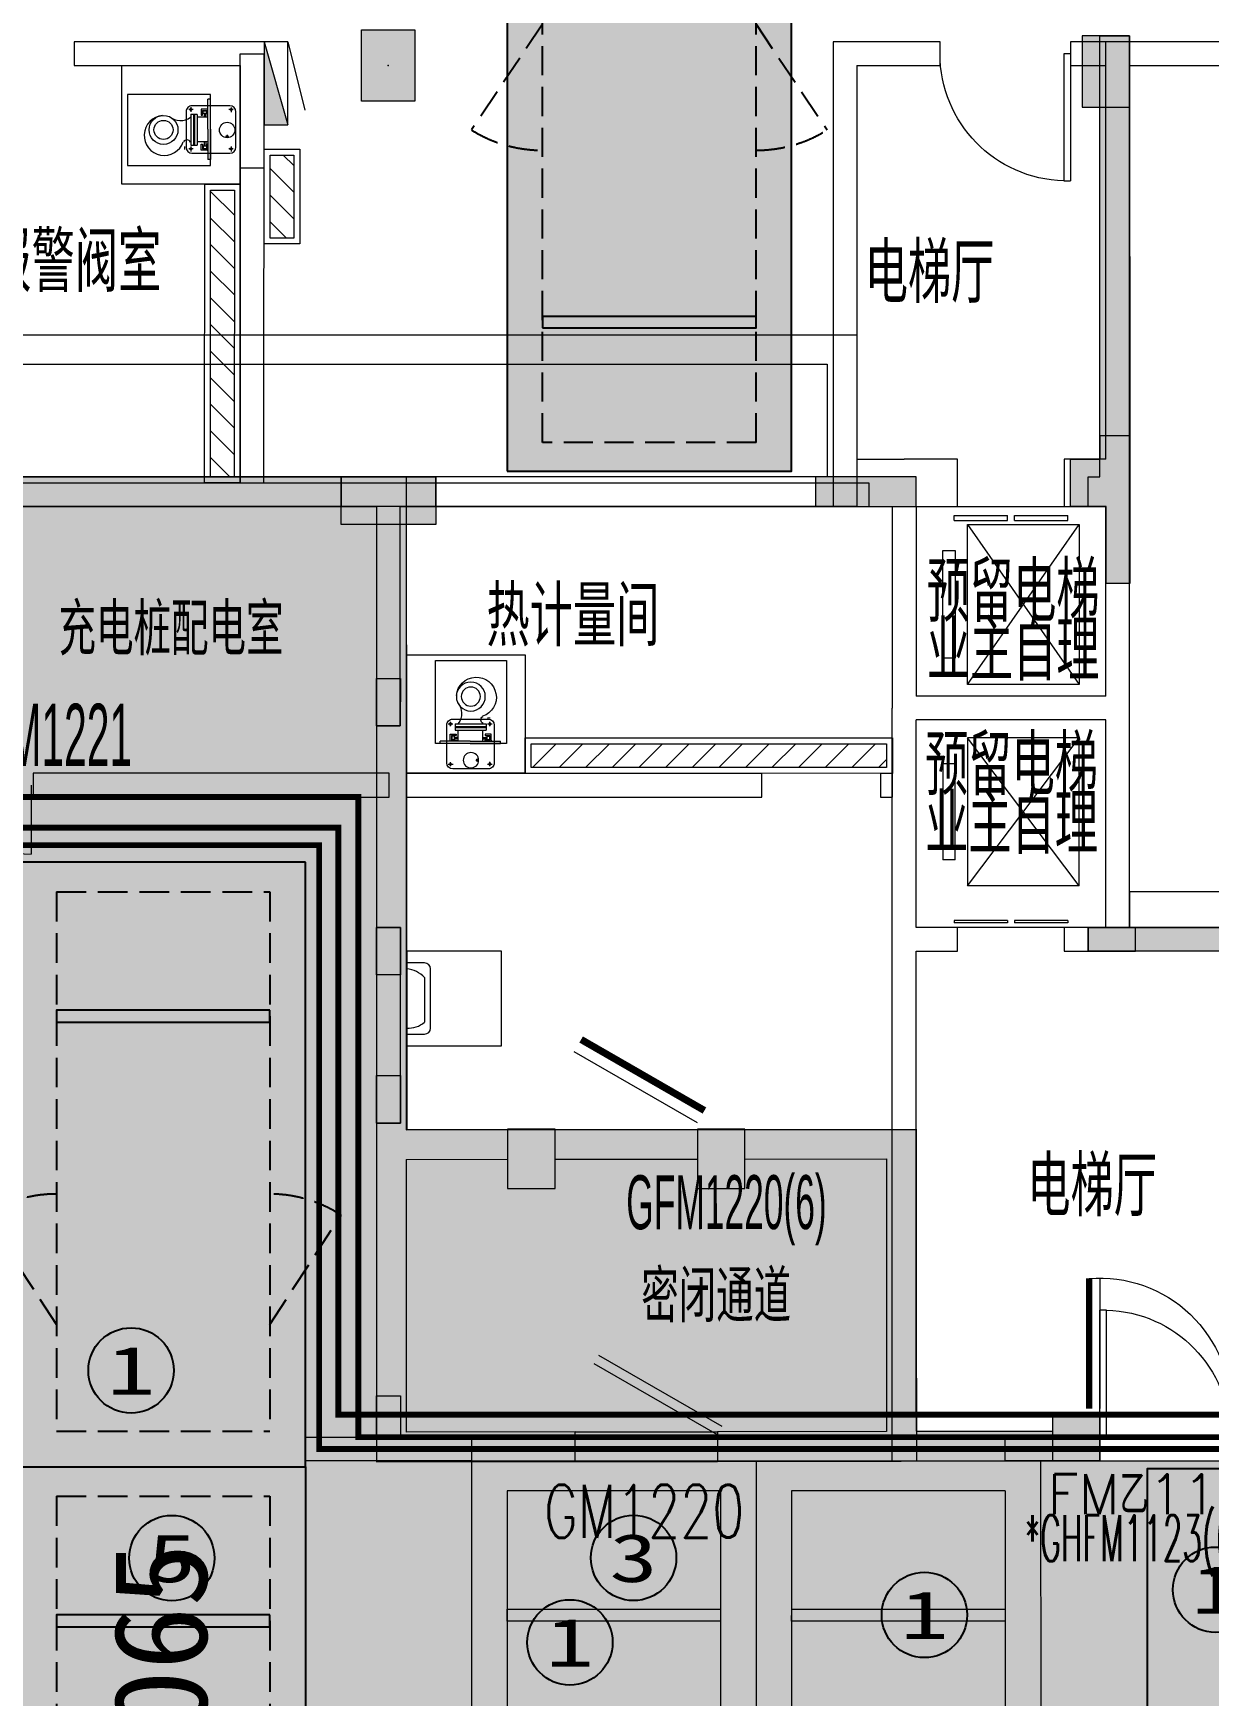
# Model space of a CAD drawing. Extents: x -264757 to 86229, y 4049843 to 4347093.
# Drawn here: x -46952 to -37039, y 4213527 to 4227551 of the extents above; entities that cross this region are included whole.
import ezdxf
from ezdxf.enums import TextEntityAlignment as Align

# ---------------------------------------------------------------- set-up
doc = ezdxf.new("R2010")
doc.units = 0
doc.header["$LTSCALE"] = 1000
doc.header["$MEASUREMENT"] = 0
doc.linetypes.add('AX-01DK-PB01$1$A-001-车位参照B1$0$A-001-车位参照B1$0$A-001-车位参照B1$0$A-H4-001-基本图形$0$A-001-车位B1$0$DASH', pattern=[0.35, 0.25, -0.1])
doc.linetypes.add('DASH', pattern=[0.35, 0.25, -0.1])
doc.layers.get('0').update_dxf_attribs({"color": 8})
for name, color, linetype, plot in [('AX-01DK-PB01$0$AX-001DK-01-PB01-02$0$A-3-WinF(Text)', 8, 'Continuous', False), ('AX-01DK-PB01$0$AX-03CK-02-PB01$0$AX-03CK-02-PB01$0$WINDOW_TEXT', 8, 'Continuous', False), ('AX-01DK-PB01$0$AX-03CK-02-PB01$0$AX-03CK-02-PB01$0$人防$0$WINDOW_TEXT', 8, 'Continuous', False)]:
    doc.layers.add(name, color=color, linetype=linetype, plot=plot)
for name, color, linetype in [('AX-01DK-PB01$0$AX-03CK-02-PB01$0$AX-03CK-02-PB01$0$PUB_HATCH', 8, 'Continuous'), ('AX-01DK-PB01$0$AX-03CK-02-PB01$0$AX-03CK-02-PB01$0$人防$0$人防$0$A-WIND-IDEN', 8, 'Continuous'), ('AX-01DK-PB01$0$AX-03CK-02-PB01$0$AX-03CK-02-PB01$0$人防$0$人防$0$DOOR_FIRE_TEXT', 8, 'Continuous'), ('PUB_HATCH', 8, 'Continuous'), ('不利因素3-紧邻房间出入口', 7, 'Continuous'), ('不利因素5-单面靠墙', 7, 'Continuous'), ('不利因素9-坡道上停车', 7, 'Continuous'), ('不可售车位', 255, 'Continuous'), ('子母车位', 7, 'Continuous'), ('普通车位', 7, 'Continuous')]:
    doc.layers.add(name, color=color, linetype=linetype)
doc.layers.add('无关图层', color=8, linetype='Continuous', lineweight=0)
doc.layers.add('车位归属楼栋范围线', color=7, linetype='Continuous', true_color=0x19e6c7)
doc.styles.add('AX-01DK-PB01$0$AX-001DK-01-PB01-02$0$_TCH_WINDOW', font='SIMPLEX', dxfattribs={"bigfont": 'GBCBIG'})
doc.styles.add('AX-01DK-PB01$0$AX-03CK-02-PB01$0$_TCH_DIM', font='SIMPLEX', dxfattribs={"bigfont": 'GBCBIG'})
doc.styles.add('AX-01DK-PB01$0$AX-03CK-02-PB01$0$AX-03CK-02-PB01$0$_TCH_DIM', font='SIMPLEX', dxfattribs={"bigfont": 'GBCBIG'})
doc.styles.add('AX-01DK-PB01$0$AX-03CK-02-PB01$0$AX-03CK-02-PB01$0$_TCH_DIM_T3', font='SIMPLEX', dxfattribs={"width": 0.705882, "bigfont": 'GBCBIG'})
doc.styles.add('AX-01DK-PB01$0$AX-03CK-02-PB01$0$AX-03CK-02-PB01$0$人防$0$_TCH_DIM', font='SIMPLEX', dxfattribs={"bigfont": 'GBCBIG'})
doc.styles.add('AX-01DK-PB01$0$AX-03CK-02-PB01$0$AX-03CK-02-PB01$0$人防$0$人防$0$_TCH_DIM', font='$ GAD E', dxfattribs={"width": 0.7, "bigfont": '$ GAD C'})
doc.styles.add('AX-01DK-PB01$0$Standard', font='gbenor.shx', dxfattribs={"bigfont": 'gbcbig.shx'})
doc.styles.add('AX-01DK-PB01$1$AX-001DK-01-PB01-02$0$Standard', font='gbenor.shx', dxfattribs={"bigfont": 'gbcbig.shx'})
doc.styles.add('AX-ACK-BIANH1$0$黑体', font='simhei.ttf')
doc.styles.add('AX-ACK-P01-WALL$0$黑体', font='simhei.ttf')
doc.styles.add('SX-ACK-PB01-WNC-ALL$0$黑体', font='simhei.ttf')

# ---------------------------------------------------------------- blocks, each defined once
blk = doc.blocks.new('A$C7e5eb487')
at = {"layer": '普通车位', "true_color": 0xf18f8e}
h = blk.add_hatch(color=11, dxfattribs=at)
h.dxf.hatch_style = 1
h.paths.add_polyline_path([(2400, 0), (2400, -5300), (0, -5300), (0, 0)])
blk = doc.blocks.new('普通车位')
at = {"layer": '无关图层'}
for p, q in [((-2.253, 3.186), (0.077, 3.764)), ((1.352, -1.38), (0.077, 3.764)), ((-1.889, 2.967), (-0.142, 3.4)), ((1.001, -1.21), (-0.142, 3.4)), ((-0.977, -1.958), (-2.253, 3.186)), ((-0.746, -1.643), (-1.889, 2.967)), ((-0.746, -1.643), (1.001, -1.21)), ((-0.977, -1.958), (1.352, -1.38))]:
    blk.add_line(p, q, dxfattribs=at)
for points in [[(0.074, 2.527), (0.879, 1.777)], [(-1.673, 2.094), (-2.033, 1.054)]]:
    blk.add_lwpolyline(points, dxfattribs=at)
blk.add_lwpolyline([(0.76, -0.239), (-0.987, -0.673), (-1.011, -0.575), (0.736, -0.142)], close=True, dxfattribs=at)
for centre, start, end in [((0.074, 2.527), 283.9287, 316.9845), ((-1.673, 2.094), 250.873, 283.9287)]:
    blk.add_arc(centre, 1.1, start, end, dxfattribs=at)
at = {"layer": '普通车位', "xscale": -0.0009999999999999812, "yscale": 0.0009999999999999812, "zscale": 0.0009999999999999812, "rotation": 13.92873520577783}
blk.add_blockref('A$C7e5eb487', (0.077, 3.764), dxfattribs=at)
blk = doc.blocks.new('A$C741380cb')
at = {"layer": '子母车位', "true_color": 0x0617f9}
h = blk.add_hatch(color=5, dxfattribs=at)
h.dxf.hatch_style = 1
h.paths.add_polyline_path([(2400, 0), (2400, -10400), (0, -10400), (0, 0)])
blk = doc.blocks.new('子母车位1')
at = {"layer": '子母车位', "color": 8, "linetype": 'AX-01DK-PB01$1$A-001-车位参照B1$0$A-001-车位参照B1$0$A-001-车位参照B1$0$A-H4-001-基本图形$0$A-001-车位B1$0$DASH'}
for p, q in [((330318, -478521), (332118, -478521)), ((330318, -478521), (330318, -483071, 0)), ((332118, -478521), (332118, -483071, 0)), ((330318, -483071, 0), (332118, -483071, 0)), ((330318, -483621, 0), (332118, -483621, 0)), ((330318, -483621, 0), (330318, -488371)), ((332118, -483621, 0), (332118, -488371)), ((330318, -488371), (332118, -488371))]:
    blk.add_line(p, q, dxfattribs=at)
at = {"layer": '子母车位', "color": 83}
for p, q in [((330018, -483371, 0), (330018, -488671)), ((330018, -483371, 0), (332418, -483371, 0)), ((332418, -483371, 0), (332418, -488671)), ((330018, -488671), (332418, -488671))]:
    blk.add_line(p, q, dxfattribs=at)
blk.add_lwpolyline([(332418, -478271), (330018, -478271), (330018, -483371), (332418, -483371)], close=True, dxfattribs=at)
at = {"layer": '子母车位'}
blk.add_lwpolyline([(332118, -479521), (330318, -479521), (330318, -479621), (332118, -479621)], close=True, dxfattribs=at)
at = {"layer": '子母车位', "linetype": 'AX-01DK-PB01$1$A-001-车位参照B1$0$A-001-车位参照B1$0$A-001-车位参照B1$0$A-H4-001-基本图形$0$A-001-车位B1$0$DASH'}
for points in [[(330318, -482171), (329718, -481249)], [(332118, -482171), (332718, -481249)]]:
    blk.add_lwpolyline(points, dxfattribs=at)
at = {"layer": '子母车位', "elevation": 0}
blk.add_lwpolyline([(332118, -484621), (330318, -484621), (330318, -484721), (332118, -484721)], close=True, dxfattribs=at)
at = {"layer": '子母车位', "linetype": 'AX-01DK-PB01$1$A-001-车位参照B1$0$A-001-车位参照B1$0$A-001-车位参照B1$0$A-H4-001-基本图形$0$A-001-车位B1$0$DASH', "elevation": 0}
for points in [[(330318, -487471), (329718, -486549)], [(332118, -487471), (332718, -486549)]]:
    blk.add_lwpolyline(points, dxfattribs=at)
at = {"layer": '子母车位', "linetype": 'AX-01DK-PB01$1$A-001-车位参照B1$0$A-001-车位参照B1$0$A-001-车位参照B1$0$A-H4-001-基本图形$0$A-001-车位B1$0$DASH'}
for centre, start, end in [((330318, -482171, 0), 89.9997, 123.0554), ((332118, -482171, 0), 56.9439, 89.9997), ((330318, -487471), 89.9997, 123.0554), ((332118, -487471), 56.9439, 89.9997)]:
    blk.add_arc(centre, 1100, start, end, dxfattribs=at)
at = {"layer": '子母车位', "rotation": 179.9996583709065}
blk.add_blockref('A$C741380cb', (332418, -488671), dxfattribs=at)
blk = doc.blocks.new('子母车位2')
at = {"layer": '子母车位', "xscale": 1.000000693082614, "yscale": 0.9664691433954647, "rotation": 180.0003416290934}
blk.add_blockref('子母车位1', (332421, -475033, 0), dxfattribs=at)
blk = doc.blocks.new('SX-ACK-PB01-WNC-ALL$0$20200722.21182536')
at = {"layer": '不利因素3-紧邻房间出入口', "true_color": 0xe4d218}
h = blk.add_hatch(color=52, dxfattribs=at)
h.dxf.hatch_style = 1
edge = h.paths.add_edge_path()
edge.add_arc((360, 360), 360, 0, 360)
at = {"layer": '不利因素3-紧邻房间出入口'}
blk.add_circle((360, 360), 360, dxfattribs=at)
at = {"layer": '不利因素3-紧邻房间出入口', "style": 'SX-ACK-PB01-WNC-ALL$0$黑体', "width": 1.390625}
blk.add_text('3', height=407, dxfattribs=at).set_placement((156, 156), (564, 156), align=Align.FIT)
blk = doc.blocks.new('SX-ACK-PB01-WNC-ALL$0$20200722.21183209')
at = {"layer": '不利因素5-单面靠墙', "true_color": 0x6d711d}
h = blk.add_hatch(color=66, dxfattribs=at)
h.dxf.hatch_style = 1
edge = h.paths.add_edge_path()
edge.add_arc((360, 360), 360, 0, 360)
at = {"layer": '不利因素5-单面靠墙'}
blk.add_circle((360, 360), 360, dxfattribs=at)
at = {"layer": '不利因素5-单面靠墙', "style": 'SX-ACK-PB01-WNC-ALL$0$黑体', "width": 1.390625}
blk.add_text('5', height=407, dxfattribs=at).set_placement((156, 156), (564, 156), align=Align.FIT)
blk = doc.blocks.new('销控车位')
at = {"layer": '不可售车位', "true_color": 0x757b8a}
h = blk.add_hatch(color=8, dxfattribs=at)
h.dxf.hatch_style = 1
h.paths.add_polyline_path([(2400, 0), (2400, -5300), (0, -5300), (0, 0)])
at = {"layer": '不可售车位', "color": 8, "true_color": 0x757b8a}
blk.add_lwpolyline([(2400, 0), (2400, -5300), (0, -5300), (0, 0)], close=True, dxfattribs=at)
blk = doc.blocks.new('AX-01DK-PB01-RFTC')
at = {"layer": '无关图层'}
h = blk.add_hatch(color=251, dxfattribs=at)
h.dxf.hatch_style = 1
h.paths.add_polyline_path([(19773, -61220), (19773, -62171), (18423, -62170), (18423, -70471), (12324, -70471), (12323, -62170), (7773, -62170), (7777, -120370), (8177, -120370), (8177, -120315), (14323, -119683), (14322, -126122), (25972, -126122), (25972, -124922), (26822, -124926), (26822, -122452), (33923, -122452), (33923, -124922), (34773, -124922), (34773, -126122), (41373, -126125), (41373, -124372), (41823, -124372), (41823, -122152), (41447, -122152), (41447, -120270), (48923, -120270), (48923, -123125), (49323, -123125), (49323, -124675), (51824, -124674), (51824, -124055), (54717, -124055), (54717, -125871), (56816, -125871), (56816, -116250), (55967, -116250), (55967, -111420), (63072, -111420), (63072, -103570), (62080, -103570), (62073, -94584), (64569, -94584), (64573, -65385), (66999, -65385), (67002, -52470), (67402, -52470), (67397, -31965), (65807, -31965), (65807, -26418), (68456, -26418), (68457, -17070), (67422, -17070), (67422, -13843), (60301, -13843), (60302, -3770), (55750, -3770), (55750, -12070), (49652, -12070), (49649, -9275), (45355, -9275), (45349, -3821), (40751, -3820), (40750, -12070), (34663, -12070), (34649, -3820), (25757, -3820), (25757, -12071), (19650, -12071), (19650, -3820), (10752, -3820), (10751, -12072), (4662, -12071), (4661, -3769), (4150, -3770), (100, -3769), (100, -23171), (-701, -23171), (-701, -29550), (100, -29550), (11250, -29550), (11250, -32020), (12100, -32020), (12100, -32970), (10750, -32970), (10754, -41272), (4647, -41271), (4650, -32970), (1953, -32970), (1953, -34670), (100, -34670), (100, -57801), (9743, -57801), (9743, -57272), (13567, -57272), (13567, -56751), (15417, -56751), (15416, -58750), (18923, -58750), (18923, -61220)])
h.paths.add_polyline_path([(41812, -58753), (48919, -58753), (48919, -61220), (49773, -61220), (49773, -62170), (48419, -62173), (48426, -70475), (42319, -70475), (42324, -67872), (39323, -67876), (39323, -62423), (41812, -62423)], flags=16)
h.paths.add_polyline_path([(33923, -58751), (33923, -61220), (34773, -61220), (34773, -62170), (33423, -62171), (33430, -70475), (27323, -70475), (27323, -62171), (26373, -62170), (26373, -60670), (26815, -60670), (26823, -58751), (31623, -58751), (31623, -58751)], flags=16)
h.paths.add_polyline_path([(40754, -41272), (34647, -41271), (34650, -32970), (33700, -32970), (33700, -31470), (34142, -31470), (34150, -29551), (38951, -29551), (38950, -29550), (41250, -29550), (41250, -32020), (42100, -32020), (42100, -32970), (40750, -32970)], flags=16)
h.paths.add_polyline_path([(49647, -41270), (49655, -38470), (45349, -38475), (45349, -33220), (49142, -33220), (49142, -29550), (56249, -29550), (56250, -32020), (57100, -32020), (57100, -32970), (55749, -32970), (55754, -41271)], flags=16)
h.paths.add_polyline_path([(25764, -41272), (19657, -41271), (19657, -32970), (19150, -32970), (19150, -29550), (26257, -29550), (26250, -32020), (27100, -32020), (27100, -32970), (25757, -32970)], flags=16)
h.paths.add_polyline_path([(41812, -87950), (48919, -87950), (48919, -90420), (49773, -90420), (49773, -91370), (48419, -91370), (48428, -99684), (41519, -99659), (41519, -97070), (39326, -97074), (39319, -91620), (41822, -91620)], flags=16)
h.paths.add_polyline_path([(33925, -87950), (33923, -90420), (34773, -90420), (34773, -91370), (33425, -91370), (33428, -99683), (26519, -99658), (26523, -95371), (27330, -95371), (27324, -91371), (26373, -91370), (26373, -89870), (26823, -89870), (26823, -87951), (31623, -87951), (31623, -87951)], flags=16)
h.paths.add_polyline_path([(18923, -87950), (18922, -90419), (19772, -90419), (19772, -91369), (18420, -91369), (18427, -99677), (11523, -99666), (11523, -95370), (12323, -95370), (12323, -91370), (10974, -91370), (10974, -90420), (11823, -90420), (11823, -87950)], flags=16)
h.paths.add_polyline_path([(62209, -60116), (64273, -60116), (64273, -55267), (62209, -55267)], flags=16)
h.paths.add_polyline_path([(59799, -89432), (61752, -89432), (61752, -84521), (59799, -84521)], flags=16)
blk.add_lwpolyline([(10752, -3820), (19650, -3820), (19650, -12071), (25757, -12071), (25757, -3820), (34649, -3820), (34663, -12070), (40750, -12070), (40751, -3820), (45349, -3821), (45355, -9275), (49649, -9275), (49652, -12070), (55750, -12070), (55750, -3770), (60302, -3770), (60301, -13843), (67422, -13843), (67422, -17070), (68457, -17070), (68456, -26418)], dxfattribs=at)
blk = doc.blocks.new('SX-CK-PB001-WNC$1$20211103.13313578')
at = {"layer": '无关图层'}
h = blk.add_hatch(color=256, dxfattribs=at)
h.dxf.hatch_style = 1
h.paths.add_polyline_path([(0, 600), (450, 600), (450, 0), (0, 0)])
blk.add_lwpolyline([(0, 600), (450, 600), (450, 0), (0, 0)], close=True, dxfattribs=at)
blk.add_point((225, 300), dxfattribs=at)
blk = doc.blocks.new('PX-03CK-JSK$0$PX-CKB-P01-JSK$0$$0$水泵')
at = {"layer": '无关图层'}
for p, q in [((-25116, 231543, 0), (-25116, 231511, 0)), ((-24798, 231565, 0), (-25098, 231565, 0)), ((-24785, 231542, 0), (-24785, 231510, 0)), ((-25148, 231515, 0), (-25148, 231195, 0)), ((-25135, 231525, 0), (-25095, 231525, 0)), ((-25116, 231511, 0), (-25116, 231507, 0)), ((-24903, 231492, 0), (-24880, 231492, 0)), ((-24804, 231524, 0), (-24764, 231524, 0)), ((-24785, 231510, 0), (-24785, 231506, 0)), ((-24748, 231195, 0), (-24748, 231515, 0)), ((-24644, 231352, 0), (-25244, 231352, 0)), ((-25244, 231352, 0), (-25244, 230652, 0)), ((-24950, 231351, 0), (-25204, 231351, 0)), ((-25204, 231351, 0), (-25204, 231330, 0)), ((-24950, 231330, 0), (-25204, 231330, 0)), ((-25120, 231330, 0), (-25120, 231273, 0)), ((-25120, 231273, 0), (-25070, 231273, 0)), ((-25108, 231323, 0), (-25067, 231323, 0)), ((-25108, 231284, 0), (-25108, 231323, 0)), ((-25070, 231284, 0), (-25108, 231284, 0)), ((-25103, 231315, 0), (-25103, 231292, 0)), ((-25085, 231320, 0), (-25098, 231320, 0)), ((-25098, 231287, 0), (-25084, 231287, 0)), ((-25084, 231323, 0), (-25084, 231284, 0)), ((-25084, 231310, 0), (-25052, 231310, 0)), ((-25084, 231297, 0), (-25052, 231297, 0)), ((-25055, 231310, 0), (-25083, 231310, 0)), ((-25070, 231273, 0), (-25070, 231284, 0)), ((-25067, 231323, 0), (-25067, 231330, 0)), ((-25052, 231328, 0), (-25052, 231239, 0)), ((-24950, 231351, 0), (-24696, 231351, 0)), ((-24950, 231330, 0), (-24696, 231330, 0)), ((-24846, 231239, 0), (-24846, 231328, 0)), ((-24846, 231312, 0), (-24807, 231312, 0)), ((-24844, 231299, 0), (-24806, 231299, 0)), ((-24827, 231323, 0), (-24827, 231330, 0)), ((-24785, 231323, 0), (-24827, 231323, 0)), ((-24824, 231284, 0), (-24785, 231284, 0)), ((-24824, 231273, 0), (-24824, 231284, 0)), ((-24773, 231273, 0), (-24824, 231273, 0)), ((-24807, 231322, 0), (-24807, 231284, 0)), ((-24793, 231319, 0), (-24807, 231319, 0)), ((-24807, 231289, 0), (-24793, 231289, 0)), ((-24788, 231294, 0), (-24788, 231314, 0)), ((-24785, 231284, 0), (-24785, 231323, 0)), ((-24773, 231324, 0), (-24773, 231332, 0)), ((-24773, 231330, 0), (-24773, 231273, 0)), ((-24696, 231351, 0), (-24696, 231330, 0)), ((-24644, 230652, 0), (-24644, 231352, 0)), ((-25136, 231186, 0), (-25096, 231186, 0)), ((-25106, 231185, 0), (-25129, 231185, 0)), ((-25117, 231204, 0), (-25117, 231172, 0)), ((-25117, 231172, 0), (-25117, 231168, 0)), ((-25098, 231145, 0), (-24798, 231145, 0)), ((-25077, 231185, 0), (-25077, 231238, 0)), ((-25077, 231215, 0), (-24815, 231215, 0)), ((-25077, 231208, 0), (-24815, 231208, 0)), ((-25077, 231185, 0), (-24815, 231185, 0)), ((-25076, 231238, 0), (-24815, 231238, 0)), ((-24815, 231185, 0), (-24815, 231238, 0)), ((-24781, 231136, 0), (-24805, 231136, 0)), ((-24804, 231186, 0), (-24764, 231186, 0)), ((-24785, 231205, 0), (-24785, 231173, 0)), ((-24785, 231173, 0), (-24785, 231169, 0)), ((-25244, 230652, 0), (-24644, 230652, 0))]:
    blk.add_line(p, q, dxfattribs=at)
for centre, radius in [((-25117, 231525, 0), 8.75), ((-24944, 231492, 0), 65), ((-24785, 231524, 0), 8.75), ((-24891, 231492, 0), 7.88), ((-25117, 231186, 0), 8.75), ((-24785, 231186, 0), 8.75), ((-24945, 230955, 0), 122), ((-24945, 230955, 0), 80.5)]:
    blk.add_circle(centre, radius, dxfattribs=at)
for centre, radius, start, end in [((-25098, 231515, 0), 50, 90.0002, 180.0002), ((-24798, 231515, 0), 50, 0.0002, 90.0002), ((-25098, 231315, 0), 5.18, 90.0002, 180.0002), ((-25098, 231292, 0), 5.18, 180.0002, 270.0002), ((-24793, 231314, 0), 5.18, 0.0002, 90.0002), ((-24793, 231294, 0), 5.18, 270.0002, 0.0002), ((-25098, 231195, 0), 50, 180.0002, 270.0002), ((-24899, 230961, 0), 169, 185.2838, 71.5275), ((-25165, 231098, 0), 142, 319.6544, 36.6268), ((-24826, 231152, 0), 34.6, 117.9765, 237.6187), ((-24798, 231195, 0), 50, 270.0002, 0.0002)]:
    blk.add_arc(centre, radius, start, end, dxfattribs=at)
blk = doc.blocks.new('fasdfasdfasdfasdfasdf')
at = {"layer": '不利因素9-坡道上停车', "true_color": 0xe0aa15}
h = blk.add_hatch(color=42, dxfattribs=at)
h.dxf.hatch_style = 1
edge = h.paths.add_edge_path()
edge.add_arc((-119587, 4058555), 720, 0, 360)
at = {"layer": '不利因素9-坡道上停车'}
blk.add_circle((-119587, 4058555), 720, dxfattribs=at)
at = {"layer": '不利因素9-坡道上停车', "style": 'AX-ACK-P01-WALL$0$黑体', "width": 1.390625}
blk.add_text('1', height=815, dxfattribs=at).set_placement((-119994, 4058148), (-119180, 4058148), align=Align.FIT)
blk = doc.blocks.new('PX-03CK-XHS$1$$TWTSYS$00000508')
at = {"layer": '无关图层'}
for p, q in [((-0.5, 0.5), (0.324, 1.224)), ((-0.5, 0.5), (-0.5, -0.5)), ((-0.5, -0.5), (0.5, 0.5)), ((0.5, 0.5), (-0.5, 0.5)), ((0.5, -0.5), (0.5, 0.5)), ((-0.5, -0.5), (0.5, -0.5))]:
    blk.add_line(p, q, dxfattribs=at)
blk.add_solid([(0.5, -0.5), (0.5, 0.5), (-0.5, -0.5)], dxfattribs=at)
blk = doc.blocks.new('AX-01DK-PB01$0$AX-001DK-01-PP01$0$AX-001DK-01-PP01$0$$DORLIB2D$00000127')
at = {"layer": '无关图层'}
for points in [[(-0.533, 0.795), (-0.533, 0.69)], [(-0.033, 0.795), (-0.533, 0.795)], [(-0.033, 0.795), (-0.033, 0.69)], [(0.533, 0.795), (0.033, 0.795)], [(0.033, 0.795), (0.033, 0.69)], [(0.533, 0.795), (0.533, 0.69)], [(-0.033, 0.69), (-0.533, 0.69)], [(0.533, 0.69), (0.033, 0.69)], [(0.5, 0.5), (-0.5, 0.5)]]:
    blk.add_lwpolyline(points, dxfattribs=at)
blk = doc.blocks.new('AX-01DK-PB01$0$$DorLib2D$00000001')
at = {"layer": '无关图层'}
for p, q in [((0.45, 0.975), (0.5, 0.975)), ((0.45, 0), (0.45, 0.975)), ((0.5, 0), (0.5, 0.975)), ((0.5, 0), (0.45, 0))]:
    blk.add_line(p, q, dxfattribs=at)
at = {"layer": '无关图层', "lineweight": 13}
blk.add_arc((0.475, 0), 0.975, 91.4693, 180, dxfattribs=at)
blk = doc.blocks.new('AX-01DK-PB01$0$AX-03CK-02-PB01$0$AX-03CK-02-PB01$0$人防$0$人防$0$$DorLib2D$00000191')
at = {"layer": '无关图层'}
blk.add_line((-0.5, 0.15), (0.366, 0.65), dxfattribs=at)
at = {"layer": '无关图层', "const_width": 0.05}
blk.add_lwpolyline([(-0.55, 0.237), (0.316, 0.737)], dxfattribs=at)
blk = doc.blocks.new('AX-01DK-PB01$0$AX-03CK-02-PB01$0$AX-03CK-02-PB01$0$人防$0$$DorLib2D$00000181')
at = {"layer": '无关图层'}
for p, q in [((-0.533, 0.141), (0.333, 0.641)), ((-0.5, 0.083), (0.366, 0.583))]:
    blk.add_line(p, q, dxfattribs=at)
blk = doc.blocks.new('AX-01DK-PB01$0$AX-03CK-02-PB01$0$AX-03CK-02-PB01$0$$U_DORLIB2D$00000009')
at = {"layer": '无关图层'}
blk.add_line((0.5, 0.219), (0.5, 1.213), dxfattribs=at)
at = {"layer": '无关图层', "const_width": 0.05}
blk.add_lwpolyline([(0.583, 0.219), (0.583, 1.219)], dxfattribs=at)
at = {"layer": '无关图层'}
blk.add_arc((0.5, 0.219), 1.001, 85.224, 182.3859, dxfattribs=at)
blk = doc.blocks.new('_FZH')
blk.add_lwpolyline([(-0.5, -0.5), (0.5, -0.5), (0.5, 0.5), (-0.5, 0.5)], close=True)
at = {"layer": 'PUB_HATCH'}
blk.add_solid([(-0.5, -0.5), (0.5, -0.5), (-0.5, 0.5), (0.5, 0.5)], dxfattribs=at)
blk = doc.blocks.new('AX-01DK-PB01$0$AX-03CK-02-PB01$0$AX-03CK-02-PB01$0$人防$0$人防$0$$DorLib2D$00000004')
at = {"layer": '无关图层'}
for p, q in [((-0.485, 0), (-0.485, 0.485)), ((0.485, 0), (0.485, 0.485))]:
    blk.add_line(p, q, dxfattribs=at)
at = {"layer": '无关图层', "lineweight": 13}
for centre, start, end in [((-0.485, 0), 0, 90), ((0.485, 0), 90, 180)]:
    blk.add_arc(centre, 0.485, start, end, dxfattribs=at)

msp = doc.modelspace()

# ---------------------------------------------------------------- hatches: boundary and pattern name
at = {"layer": 'AX-01DK-PB01$0$AX-03CK-02-PB01$0$AX-03CK-02-PB01$0$PUB_HATCH'}
for points in [[(-48406.6, 4223807.9), (-48156.6, 4223557.9), (-44056.7, 4223557.2), (-43806.7, 4223807.2)], [(-43806.7, 4223807.2), (-44056.7, 4223557.2), (-44056.7, 4218176.6), (-43890.1, 4218176.7), (-43806.7, 4218301.7)], [(-42951.7, 4218052.6), (-42951.7, 4218302.6), (-43806.7, 4218301.7), (-43890.1, 4218176.7), (-43806.7, 4218051.7)], [(-42551.7, 4218303), (-42551.7, 4218053), (-42551.4, 4218053), (-42551.6, 4218303)], [(-42551.7, 4218302.1), (-42551.7, 4218178.4), (-42551.5, 4218053), (-42551.4, 4218053)], [(-40951.7, 4218304.6), (-40951.7, 4218054.6), (-39756.8, 4218055.8), (-39506.8, 4218306)], [(-39506.8, 4218306), (-39756.8, 4218055.8), (-39756.8, 4215755), (-39631.6, 4215631.3), (-39506.8, 4215757.6)], [(-43890.1, 4218176.7), (-44056.7, 4218176.6), (-44056.8, 4215500.7), (-43806.8, 4215750.9), (-43806.7, 4218051.7)], [(-44056.8, 4215500.7), (-42381.9, 4215502.3), (-42382.1, 4215752.3), (-43806.8, 4215750.9)], [(-39756.8, 4215755), (-41182.1, 4215753.6), (-41181.9, 4215503.6), (-39632, 4215505.1), (-39631.6, 4215631.3)], [(-38180.7, 4215508.1), (-38355.7, 4215508.1), (-38355.7, 4215757.7), (-39506.8, 4215757.6), (-39631.6, 4215631.3), (-39630.7, 4215507.6), (-38180.7, 4215507.8)], [(-37955.9, 4215507.8), (-37955.9, 4215508.1), (-38180.7, 4215508.1), (-38180.7, 4215507.8)]]:
    msp.add_hatch(color=256, dxfattribs=at).paths.add_polyline_path(points)
at = {"layer": '无关图层'}
for points in [[(-37706.2, 4227527.9), (-38105.2, 4227527.9), (-38105.2, 4226927.9), (-37706.2, 4226927.9)], [(-38203.9, 4223958.4), (-37954.8, 4223957.1), (-37954.8, 4224158.4), (-37703.9, 4224158.4), (-37703.9, 4222908.1), (-37904.6, 4222908.1), (-37904.6, 4223557.9), (-38203.9, 4223558.4)], [(-44356.6, 4223808.1), (-43556.2, 4223808.1), (-43556.2, 4223408.1), (-44356.6, 4223408.1)], [(-39506.3, 4223808.1), (-40356.3, 4223808.1), (-40356.3, 4223557.9), (-39506.3, 4223557.9)], [(-43856.1, 4222108), (-43856.4, 4221708.1), (-44057.5, 4221708.1), (-44057.1, 4222108)], [(-43855.7, 4220008.1), (-43856.1, 4219608.1), (-44057.1, 4219608.1), (-44056.8, 4220008.1)], [(-37655.7, 4220007.5), (-38055.9, 4220008), (-38055.9, 4219807), (-37655.7, 4219806.5)], [(-43855.5, 4218758), (-43855.9, 4218358.1), (-44056.9, 4218358.1), (-44056.6, 4218758)], [(-44656.3, 4215708.1), (-44056.3, 4215708.1), (-44056.3, 4216058.1), (-43856.3, 4216058.1), (-43856.3, 4215708.1), (-43256.3, 4215708.1), (-43256.3, 4215508.1), (-44656.3, 4215508.1)], [(-38756.6, 4215708.6), (-37956.4, 4215709.1), (-37956.4, 4215508.1), (-38756.6, 4215507.5)]]:
    msp.add_hatch(color=256, dxfattribs=at).paths.add_polyline_path(points)
h = msp.add_hatch(color=256, dxfattribs=at)
h.dxf.hatch_style = 1
h.paths.add_polyline_path([(-38055.3, 4223557.9), (-38055.3, 4223807.9), (-37956.2, 4223807.9), (-37956.2, 4227527.9), (-37706.2, 4227527.9), (-37705.3, 4223807.9), (-37705.3, 4222907.9), (-37905.3, 4222907.9), (-37905.3, 4223557.9)])
h = msp.add_hatch(dxfattribs=at)
h.set_pattern_fill('ANSI31', color=256, scale=100, angle=270)
h.set_pattern_definition([(315, (-4120613.4, 4179008.18), (112.2532015, 112.2532015), [])])
h.paths.add_polyline_path([(-44754.9, 4226523.2), (-44754.9, 4225823.3), (-44954.8, 4225823.3), (-44954.8, 4226523.2)])
h = msp.add_hatch(dxfattribs=at)
h.set_pattern_fill('ANSI31', color=256, scale=100, angle=270)
h.set_pattern_definition([(315, (-4120114.66, 4178712.95), (112.2532015, 112.2532015), [])])
h.paths.add_polyline_path([(-45255.9, 4226228), (-45256.7, 4223807.3), (-45456.6, 4223807.3), (-45455.8, 4226228)])
h = msp.add_hatch(color=256, dxfattribs=at)
h.dxf.hatch_style = 1
h.paths.add_polyline_path([(-44056.4, 4221708.1), (-43856.4, 4221708.1), (-43856.4, 4223558.1), (-43556.6, 4223558.1), (-43556.6, 4223808.1), (-44356.6, 4223808.1), (-44356.6, 4223558.1), (-44056.4, 4223558.1)])
h = msp.add_hatch(dxfattribs=at)
h.set_pattern_fill('ANSI31', color=256, scale=100, angle=360)
h.set_pattern_definition([(45, (4760.8, 146699.28), (-112.2532015, 112.2532015), [])])
h.paths.add_polyline_path([(-42754.3, 4221558), (-39756.7, 4221557.3), (-39756.7, 4221357.4), (-42754.3, 4221358.1)])
h = msp.add_hatch(color=256, dxfattribs=at)
h.dxf.hatch_style = 1
h.paths.add_polyline_path([(-44056.3, 4218358.1), (-43856.3, 4218358.1), (-43856.3, 4220008.1), (-44056.3, 4220008.1)])
h = msp.add_hatch(color=256, dxfattribs=at)
h.dxf.hatch_style = 1
h.paths.add_polyline_path([(-38055.9, 4220008), (-34855.9, 4220008.1), (-34855.9, 4219808.1), (-36355.9, 4219808.1), (-36355.9, 4219408.1), (-36555.9, 4219408.1), (-36555.9, 4219808.1), (-38055.9, 4219808)])
h = msp.add_hatch(color=256, dxfattribs=at)
h.dxf.hatch_style = 1
h.paths.add_polyline_path([(-38756.6, 4215708.1), (-36556.6, 4215708.1), (-36556.6, 4216558.1), (-36356.6, 4216558.1), (-36356.6, 4215708.1), (-34156.6, 4215708.1), (-34156.6, 4215508.1), (-38756.6, 4215508.1)])
h.paths.add_polyline_path([(-36056.6, 4215508.1), (-34956.6, 4215508.1), (-34956.6, 4215708.1), (-36056.6, 4215708.1)])
h.paths.add_polyline_path([(-37956.4, 4215508.1), (-36856.6, 4215508.1), (-36856.6, 4215708.1), (-37956.4, 4215708.1)], flags=17)

# ---------------------------------------------------------------- linework, layer by layer
for p, q in [((-45005.9, 4227478), (-46606.4, 4227478)), ((-46606.4, 4227478), (-46606.4, 4227278)), ((-40207.5, 4227478), (-40207.5, 4223558)), ((-39305.2, 4227478), (-40207.5, 4227478)), ((-39305.2, 4227278), (-39305.2, 4227478)), ((-37907.5, 4227478), (-38205.2, 4227478)), ((-38205.2, 4227478), (-38205.2, 4227278)), ((-36407.7, 4227478), (-37907.5, 4227478)), ((-37907.5, 4223958), (-37907.5, 4227478)), ((-37907.5, 4227278), (-37907.5, 4227478)), ((-45206.7, 4223758.1), (-45205.9, 4227378)), ((-45205.9, 4227378), (-45005.9, 4227378)), ((-45006.7, 4223758), (-45005.9, 4227378)), ((-46606.4, 4227278), (-45205.9, 4227278)), ((-40007.5, 4227278), (-40007.5, 4223958)), ((-40007.5, 4227278), (-39305.2, 4227278)), ((-38205.2, 4227278), (-37907.5, 4227278)), ((-37707.5, 4227278), (-36407.7, 4227278)), ((-37707.5, 4223658), (-37707.5, 4227278)), ((-45205.9, 4226416.1), (-45005.9, 4226416.1)), ((-40007.5, 4223958), (-39607.5, 4223958)), ((-39157.5, 4223958), (-39607.5, 4223958)), ((-39157.5, 4223558), (-39157.5, 4223958)), ((-37907.5, 4223958), (-38257.5, 4223958)), ((-38257.5, 4223958), (-38257.5, 4223558)), ((-48406.6, 4223807.9), (-43806.7, 4223807.2)), ((-43806.7, 4223807.2), (-43806.7, 4218301.7)), ((-45206.7, 4223758.1), (-45006.7, 4223758)), ((-43806.7, 4223758), (-39906.3, 4223758)), ((-43806.7, 4223758), (-43806.7, 4223558)), ((-39906.3, 4223758), (-39906.3, 4223558)), ((-37707.5, 4221858.1), (-37707.5, 4223658)), ((-48156.6, 4223557.9), (-44056.7, 4223557.2)), ((-44056.7, 4223557.2), (-44056.7, 4218176.6)), ((-43806.7, 4223558), (-39906.3, 4223558)), ((-40207.5, 4223558), (-39707.5, 4223558)), ((-39707.5, 4223558), (-39707.5, 4221858.1)), ((-39507.5, 4223558), (-39507.5, 4221958.1)), ((-39507.5, 4223558), (-39157.5, 4223558)), ((-38257.5, 4223558), (-37907.5, 4223558)), ((-37907.5, 4221958.1), (-37907.5, 4223558)), ((-39707.5, 4219908), (-39707.5, 4221858.1)), ((-37907.5, 4221958.1), (-39507.5, 4221958.1)), ((-37707.5, 4220008), (-37707.5, 4221858.1)), ((-37907.5, 4221758.1), (-39507.5, 4221758.1)), ((-39507.5, 4220008), (-39507.5, 4221758.1)), ((-37907.5, 4220008), (-37907.5, 4221758.1)), ((-38132.5, 4221608.1), (-39072.5, 4221608.1)), ((-39072.5, 4221608.1), (-39072.5, 4220358)), ((-39072.5, 4220358), (-38132.5, 4221608.1)), ((-38132.5, 4220358), (-39072.5, 4221608.1)), ((-38132.5, 4220358), (-38132.5, 4221608.1)), ((-43951.9, 4221308.1), (-46951.8, 4221308.1)), ((-46951.8, 4221308.1), (-46951.8, 4221108.1)), ((-43951.9, 4221108.1), (-43951.9, 4221308.1)), ((-40807.5, 4221307.9), (-43807.3, 4221307.9)), ((-43807.3, 4221307.9), (-43807.3, 4221107.9)), ((-40807.5, 4221107.9), (-40807.5, 4221307.9)), ((-39706.7, 4221307.9), (-39807.5, 4221307.9)), ((-39807.5, 4221307.9), (-39807.5, 4221107.9)), ((-39706.7, 4221107.9), (-39706.7, 4221307.9)), ((-39177.5, 4221388.1), (-39282.5, 4221388.1)), ((-39282.5, 4221388.1), (-39282.5, 4220578)), ((-39177.5, 4220578), (-39177.5, 4221388.1)), ((-46951.8, 4221108.1), (-48151.8, 4221108.1)), ((-46951.8, 4221108.1), (-43951.9, 4221108.1)), ((-43807.3, 4221107.9), (-40807.5, 4221107.9)), ((-39807.5, 4221107.9), (-39706.7, 4221107.9)), ((-39177.5, 4220578), (-39282.5, 4220578)), ((-39707.5, 4215508), (-39707.5, 4219908)), ((-39157.5, 4220008), (-39507.5, 4220008)), ((-39157.5, 4219808), (-39157.5, 4220008)), ((-37907.5, 4220008), (-38257.5, 4220008)), ((-38257.5, 4220008), (-38257.5, 4219808)), ((-36457.1, 4220008), (-37707.5, 4220008)), ((-43002.1, 4219808), (-43802.1, 4219808)), ((-43802.1, 4219808), (-43802.1, 4219008.3)), ((-43002.1, 4219008.3), (-43002.1, 4219808)), ((-39507.5, 4215908), (-39507.5, 4219808)), ((-39507.5, 4219808), (-39157.5, 4219808)), ((-38257.5, 4219808), (-37807.5, 4219808)), ((-36557.1, 4219808), (-37807.5, 4219808)), ((-43802.1, 4219008.3), (-43002.1, 4219008.3)), ((-43806.7, 4218301.7), (-42951.7, 4218302.6)), ((-42551.7, 4218303), (-41351.7, 4218304.2)), ((-42551.6, 4218303), (-42551.7, 4218303)), ((-42551.4, 4218053), (-42551.7, 4218302.1)), ((-42551.6, 4218303), (-41351.6, 4218304.2)), ((-42551.4, 4218053), (-42551.6, 4218303)), ((-41351.7, 4218304.2), (-41351.7, 4218054.2)), ((-41351.7, 4218304.2), (-41351.7, 4218054.2)), ((-40951.7, 4218304.6), (-39506.8, 4218306)), ((-39506.8, 4218306), (-39506.8, 4215757.6)), ((-44056.7, 4218176.6), (-44056.8, 4215500.7)), ((-43806.7, 4218051.7), (-43806.8, 4215750.9)), ((-43806.7, 4218051.7), (-42951.7, 4218052.6)), ((-42551.7, 4218053), (-42551.4, 4218053)), ((-42551.5, 4218053), (-42551.4, 4218053)), ((-42551.4, 4218053), (-41351.4, 4218054.2)), ((-42551.4, 4218053), (-41351.4, 4218054.2)), ((-40951.7, 4218054.6), (-39756.8, 4218055.8)), ((-39756.8, 4218055.8), (-39756.8, 4215755)), ((-37957.1, 4215908), (-39507.5, 4215908)), ((-37957.1, 4215508), (-37957.1, 4215908)), ((-37955.9, 4215507.8), (-37955.9, 4215907.8)), ((-42382.1, 4215752.3), (-43806.8, 4215750.9)), ((-42382.1, 4215752.3), (-41182.1, 4215753.6)), ((-42381.9, 4215502.3), (-42382.1, 4215752.3)), ((-39756.8, 4215755), (-41182.1, 4215753.6)), ((-41182.1, 4215753.6), (-41181.9, 4215503.6)), ((-39506.8, 4215757.6), (-38355.7, 4215757.7)), ((-44056.8, 4215500.7), (-42381.9, 4215502.3)), ((-42381.9, 4215502.3), (-41181.9, 4215503.6)), ((-41181.9, 4215503.6), (-39632, 4215505.1)), ((-39707.5, 4215508), (-37957.1, 4215508)), ((-39630.7, 4215507.6), (-38180.7, 4215507.8)), ((-38180.7, 4215507.8), (-37955.9, 4215507.8)), ((-37955.9, 4215507.8), (-36855.9, 4215507.9))]:
    msp.add_line(p, q, dxfattribs=at)
at = {"layer": '无关图层', "ltscale": 0.5}
for p, q in [((-43652.1, 4219708.1), (-43802.1, 4219708.1)), ((-43802.1, 4219708.1), (-43802.1, 4219658.1)), ((-43802.1, 4219658.1), (-43802.1, 4219658.1)), ((-43602.1, 4219158.2), (-43602.1, 4219658.1)), ((-43652.1, 4219585.7), (-43652.1, 4219208.2)), ((-43802.1, 4219158.2), (-43802.1, 4219158.2)), ((-43802.1, 4219158.2), (-43802.1, 4219105.7)), ((-43802.1, 4219108.2), (-43652.1, 4219108.2))]:
    msp.add_line(p, q, dxfattribs=at)
at = {"layer": '无关图层'}
for points in [[(-37706.2, 4227527.9), (-38105.2, 4227527.9), (-38105.2, 4226927.9), (-37706.2, 4226927.9)], [(-38055.3, 4223557.9), (-38055.3, 4223807.9), (-37956.2, 4223807.9), (-37956.2, 4227527.9), (-37706.2, 4227527.9), (-37705.3, 4223807.9), (-37705.3, 4222907.9), (-37905.3, 4222907.9), (-37905.3, 4223557.9)], [(-46205.9, 4227278), (-45205.9, 4227278), (-45205.9, 4226278), (-46205.9, 4226278)], [(-44704.9, 4226573.2), (-44704.9, 4225773.3), (-45004.8, 4225773.3), (-45004.8, 4226573.2)], [(-44754.9, 4226523.2), (-44754.9, 4225823.3), (-44954.8, 4225823.3), (-44954.8, 4226523.2)], [(-45205.9, 4226278), (-45206.7, 4223757.3), (-45506.6, 4223757.3), (-45505.8, 4226278)], [(-45255.9, 4226228), (-45256.7, 4223807.3), (-45456.6, 4223807.3), (-45455.8, 4226228)], [(-47907.1, 4223558), (-47907.1, 4225008), (-40007.5, 4225008), (-40007.5, 4223558)], [(-47657.1, 4223808), (-47657.1, 4224758), (-40257.5, 4224758), (-40257.5, 4223808)], [(-38203.9, 4223958.4), (-37954.8, 4223957.1), (-37954.8, 4224158.4), (-37703.9, 4224158.4), (-37703.9, 4222908.1), (-37904.6, 4222908.1), (-37904.6, 4223557.9), (-38203.9, 4223558.4)], [(-44356.6, 4223808.1), (-43556.2, 4223808.1), (-43556.2, 4223408.1), (-44356.6, 4223408.1)], [(-39506.3, 4223808.1), (-40356.3, 4223808.1), (-40356.3, 4223557.9), (-39506.3, 4223557.9)], [(-39072.5, 4223408), (-38132.5, 4223408), (-38132.5, 4222058), (-39072.5, 4222058)], [(-39282.5, 4223188), (-39177.5, 4223188), (-39177.5, 4222278), (-39282.5, 4222278)], [(-43804.3, 4221308.1), (-43804.3, 4222308.1), (-42804.3, 4222308.1), (-42804.3, 4221308.1)], [(-43856.1, 4222108), (-43856.4, 4221708.1), (-44057.5, 4221708.1), (-44057.1, 4222108)], [(-42804.3, 4221608), (-39706.7, 4221607.3), (-39706.7, 4221307.4), (-42804.3, 4221308.1)], [(-42754.3, 4221558), (-39756.7, 4221557.3), (-39756.7, 4221357.4), (-42754.3, 4221358.1)], [(-43855.7, 4220008.1), (-43856.1, 4219608.1), (-44057.1, 4219608.1), (-44056.8, 4220008.1)], [(-44056.3, 4218358.1), (-43856.3, 4218358.1), (-43856.3, 4220008.1), (-44056.3, 4220008.1)], [(-38055.9, 4220008), (-34855.9, 4220008.1), (-34855.9, 4219808.1), (-36355.9, 4219808.1), (-36355.9, 4219408.1), (-36555.9, 4219408.1), (-36555.9, 4219808.1), (-38055.9, 4219808)], [(-37655.7, 4220007.5), (-38055.9, 4220008), (-38055.9, 4219807), (-37655.7, 4219806.5)], [(-43855.5, 4218758), (-43855.9, 4218358.1), (-44056.9, 4218358.1), (-44056.6, 4218758)], [(-44656.3, 4215708.1), (-44056.3, 4215708.1), (-44056.3, 4216058.1), (-43856.3, 4216058.1), (-43856.3, 4215708.1), (-43256.3, 4215708.1), (-43256.3, 4215508.1), (-44656.3, 4215508.1)], [(-38756.6, 4215708.6), (-37956.4, 4215709.1), (-37956.4, 4215508.1), (-38756.6, 4215507.5)]]:
    msp.add_lwpolyline(points, close=True, dxfattribs=at)
at = {"layer": '无关图层', "ltscale": 0.5}
msp.add_lwpolyline([(-44056.4, 4221708.1), (-43856.4, 4221708.1), (-43856.4, 4223558.1), (-43556.6, 4223558.1), (-43556.6, 4223808.1), (-44356.6, 4223808.1), (-44356.6, 4223558.1), (-44056.4, 4223558.1)], close=True, dxfattribs=at)
at = {"layer": '无关图层'}
for points in [[(-39072.5, 4222058), (-38132.5, 4223408)], [(-39072.5, 4223408), (-38132.5, 4222058)], [(-38132.5, 4220358), (-39072.5, 4220358)], [(-35207.5, 4220009.1), (-35207.5, 4220309.1), (-37707.5, 4220309.1), (-37707.5, 4220009.1), (-35207.5, 4220008), (-35207.5, 4220309.1)]]:
    msp.add_lwpolyline(points, dxfattribs=at)
at = {"layer": '无关图层', "ltscale": 0.5}
for centre, radius, start, end in [((-43826.9, 4219415.2), 244.1, 44.28483, 84.17756), ((-43652.1, 4219658.1), 50, 0, 90), ((-43792.3, 4219378.7), 220.7, 267.44571, 309.42419), ((-43652.1, 4219158.2), 50, 270, 0)]:
    msp.add_arc(centre, radius, start, end, dxfattribs=at)
at = {"layer": '车位归属楼栋范围线', "linetype": 'DASH', "ltscale": 5}
for points in [[(12047.6, 4225008, 50, 50, 0), (5655.4, 4225008.1, 50, 50, 0), (5655.4, 4244914.1, 50, 50, 0), (-13339.7, 4244914.1, 50, 50, 0), (-13339.7, 4240463.8, 50, 50, 0), (-18028.6, 4240463.8, 50, 50, 0), (-18028.6, 4233340, 50, 50, 0), (-28653.9, 4233340, 50, 50, 0), (-28653.9, 4215609.5, 50, 50, 0), (-44540.8, 4215609.5, 50, 50, 0), (-44540.8, 4220701.8, 50, 50, 0), (-47318.2, 4220701.8, 50, 50, 0), (-47318.2, 4215647.7, 50, 50, 0), (-52900.5, 4215647.7, 50, 50, 0), (-52900.5, 4209564.5, 50, 50, 0), (-54208.1, 4209564.5, 50, 50, 0), (-54208.1, 4198183, 50, 50, 0)], [(-20699.6, 4195863.1, 50, 50, 0), (-20699.6, 4209978.5, 50, 50, 0), (-28984.8, 4209978.5, 50, 50, 0), (-28984.8, 4215708.1, 50, 50, 0), (-44211.4, 4215708.1, 50, 50, 0), (-44211.4, 4221108.1, 50, 50, 0), (-47882.9, 4221108.1, 50, 50, 0), (-47882.9, 4216166.4, 50, 50, 0), (-53065.2, 4216166.4, 50, 50, 0), (-53065.2, 4209762.5, 50, 50, 0), (-54403.6, 4209762.5, 50, 50, 0), (-54403.6, 4198483.2, 50, 50, 0)]]:
    msp.add_lwpolyline(points, format="xyseb", dxfattribs=at)
at = {"layer": '车位归属楼栋范围线', "linetype": 'DASH', "ltscale": 5, "const_width": 50}
msp.add_lwpolyline([(-28828.7, 4204358), (-28828.7, 4215897.7), (-44378.7, 4215897.7), (-44378.7, 4220848.8), (-47561.8, 4220848.8), (-47561.8, 4215881.9), (-55250.5, 4215881.9), (-55250.5, 4221108), (-62711.7, 4221108), (-62711.7, 4215838.1), (-70226.3, 4215838.1), (-70226.3, 4221071.5), (-77647.6, 4221071.5), (-77647.6, 4215744), (-85245, 4215744), (-85245, 4221559.2), (-88757.3, 4221559.2), (-89059.6, 4221559.2), (-89059.6, 4170077)], dxfattribs=at)

# ---------------------------------------------------------------- block references
at = {"layer": '不利因素3-紧邻房间出入口'}
msp.add_blockref('SX-ACK-PB01-WNC-ALL$0$20200722.21182536', (-42249.8, 4214330), dxfattribs=at)
at = {"layer": '不利因素5-单面靠墙'}
msp.add_blockref('SX-ACK-PB01-WNC-ALL$0$20200722.21183209', (-46143.3, 4214328.4), dxfattribs=at)
at = {"layer": '不可售车位'}
msp.add_blockref('销控车位', (-37556.7, 4215443.1, 0), dxfattribs=at)
at = {"layer": '子母车位'}
msp.add_blockref('子母车位2', (-42956.8, 4236658.4, 0), dxfattribs=at)
at = {"layer": '子母车位', "rotation": 0.0003416290935707719}
msp.add_blockref('子母车位1', (-377077.4, 4698828.3, 0), dxfattribs=at)
at = {"layer": '无关图层'}
ref = msp.add_blockref('AX-01DK-PB01$0$$DorLib2D$00000001', (-38755.2, 4227378), dxfattribs=dict(at, xscale=1100, yscale=-1100, zscale=200, rotation=359.999999999903))
ref.add_attrib('A', 'FM乙1123', (-39695.8, 4227782.9), dxfattribs={"layer": 'AX-01DK-PB01$0$AX-001DK-01-PB01-02$0$A-3-WinF(Text)', "height": 337.59, "style": 'AX-01DK-PB01$0$AX-001DK-01-PB01-02$0$_TCH_WINDOW'})
for name, p, xscale, yscale, zscale, rotation in [('PX-03CK-XHS$1$$TWTSYS$00000508', (-44905.9, 4227128), 700, 200, 700, 270), ('AX-01DK-PB01$0$AX-001DK-01-PP01$0$AX-001DK-01-PP01$0$$DORLIB2D$00000127', (-38707.5, 4223758), -900, -400, 400, 359.999999999911), ('AX-01DK-PB01$0$AX-001DK-01-PP01$0$AX-001DK-01-PP01$0$$DORLIB2D$00000127', (-38707.5, 4219908), 900, 200, 200, 7.174070222237814e-09)]:
    msp.add_blockref(name, p, dxfattribs=dict(at, xscale=xscale, yscale=yscale, zscale=zscale, rotation=rotation))
for name, p in [('SX-CK-PB001-WNC$1$20211103.13313578', (-44184.6, 4226978.2)), ('AX-01DK-PB01-RFTC', (-89156.8, 4227579.4))]:
    msp.add_blockref(name, p, dxfattribs=at)
at = {"layer": '无关图层', "rotation": 270}
msp.add_blockref('PX-03CK-JSK$0$PX-CKB-P01-JSK$0$$0$水泵', (-276808.3, 4201790.5, 0), dxfattribs=at)
at = {"layer": '无关图层', "xscale": -1, "rotation": 180}
msp.add_blockref('PX-03CK-JSK$0$PX-CKB-P01-JSK$0$$0$水泵', (-18316.8, 4452910.5, 0), dxfattribs=at)
at = {"layer": '无关图层'}
ref = msp.add_blockref('AX-01DK-PB01$0$AX-03CK-02-PB01$0$AX-03CK-02-PB01$0$人防$0$人防$0$$DorLib2D$00000004', (-47551.8, 4221208.1), dxfattribs=dict(at, xscale=1200, yscale=1200, zscale=200, rotation=180.0000004755137))
ref.add_attrib('A', 'JFM1221', (-47551.8, 4221369.5), dxfattribs={"layer": 'AX-01DK-PB01$0$AX-03CK-02-PB01$0$AX-03CK-02-PB01$0$人防$0$人防$0$DOOR_FIRE_TEXT', "height": 525, "rotation": 0, "style": 'AX-01DK-PB01$0$AX-03CK-02-PB01$0$AX-03CK-02-PB01$0$人防$0$人防$0$_TCH_DIM', "width": 0.49})
ref = msp.add_blockref('AX-01DK-PB01$0$AX-03CK-02-PB01$0$AX-03CK-02-PB01$0$人防$0$人防$0$$DorLib2D$00000191', (-41951.5, 4218178.6), dxfattribs=dict(at, xscale=-1200, yscale=1200, zscale=250, rotation=0.05775174531795099))
ref.add_attrib('A', 'GFM1220(6)', (-41950.8, 4217462.2), dxfattribs={"layer": 'AX-01DK-PB01$0$AX-03CK-02-PB01$0$AX-03CK-02-PB01$0$人防$0$人防$0$A-WIND-IDEN', "height": 455, "rotation": 0.05775, "style": 'AX-01DK-PB01$0$AX-03CK-02-PB01$0$AX-03CK-02-PB01$0$人防$0$人防$0$_TCH_DIM', "width": 0.49})
ref = msp.add_blockref('AX-01DK-PB01$0$AX-03CK-02-PB01$0$AX-03CK-02-PB01$0$人防$0$人防$0$$DorLib2D$00000191', (-41951.5, 4218178.6), dxfattribs=dict(at, xscale=-1200, yscale=1200, zscale=250, rotation=0.05775174526985039))
ref.add_attrib('A', 'GFM1220(6)', (-41950.8, 4217462.2), dxfattribs={"layer": 'AX-01DK-PB01$0$AX-03CK-02-PB01$0$AX-03CK-02-PB01$0$人防$0$人防$0$A-WIND-IDEN', "height": 455, "rotation": 0.05775, "style": 'AX-01DK-PB01$0$AX-03CK-02-PB01$0$AX-03CK-02-PB01$0$人防$0$人防$0$_TCH_DIM', "width": 0.49})
for p, xscale, yscale, zscale in [((-42751.7, 4218056), 399.9996360016521, 500.0063130222261, 500.0063130222261), ((-41151.7, 4218056), 399.9996360016521, 500.0063130222261, 500.0063130222261), ((-38155.8, 4215708.1), 399.7650132100098, 399.9600229980424, 399.9600229980424)]:
    msp.add_blockref('_FZH', p, dxfattribs=dict(at, xscale=xscale, yscale=yscale, zscale=zscale))
ref = msp.add_blockref('AX-01DK-PB01$0$AX-03CK-02-PB01$0$AX-03CK-02-PB01$0$$U_DORLIB2D$00000009', (-37405.9, 4215707.9), dxfattribs=dict(at, xscale=-1100, yscale=1100, zscale=400, rotation=0.008002269133875327))
ref.add_attrib('A', '*GHFM1123(6)', (-38591.2, 4214663.4), dxfattribs={"layer": 'AX-01DK-PB01$0$AX-03CK-02-PB01$0$AX-03CK-02-PB01$0$WINDOW_TEXT', "height": 386.75, "rotation": 0.008, "style": 'AX-01DK-PB01$0$AX-03CK-02-PB01$0$AX-03CK-02-PB01$0$_TCH_DIM_T3', "width": 0.49827})
ref = msp.add_blockref('AX-01DK-PB01$0$$DorLib2D$00000001', (-37407.1, 4215708), dxfattribs=dict(at, xscale=1100, yscale=-1100, zscale=400, rotation=180.0000000004404))
ref.add_attrib('A', 'FM乙1123', (-38398, 4215058), dxfattribs={"layer": 'AX-01DK-PB01$0$AX-001DK-01-PB01-02$0$A-3-WinF(Text)', "height": 337.59, "style": 'AX-01DK-PB01$0$AX-001DK-01-PB01-02$0$_TCH_WINDOW'})
ref = msp.add_blockref('AX-01DK-PB01$0$AX-03CK-02-PB01$0$AX-03CK-02-PB01$0$人防$0$$DorLib2D$00000181', (-41782, 4215627.9), dxfattribs=dict(at, xscale=-1200, yscale=1200, zscale=250, rotation=0.05775174525738352))
ref.add_attrib('A', 'GM1220', (-42643.7, 4214859.1), dxfattribs={"layer": 'AX-01DK-PB01$0$AX-03CK-02-PB01$0$AX-03CK-02-PB01$0$人防$0$WINDOW_TEXT', "height": 446.25, "rotation": 0.05775, "style": 'AX-01DK-PB01$0$AX-03CK-02-PB01$0$AX-03CK-02-PB01$0$人防$0$_TCH_DIM', "width": 0.705882})
at = {"layer": '普通车位', "extrusion": (0, 0, -1), "xscale": -1000.000000000019, "yscale": 1000.00000000002, "zscale": -1000.000000000019, "rotation": 193.9287352057778}
for p in [(48476.1, 4213794.7, 0), (42276.1, 4213841.1, 0), (39876.1, 4213841.1)]:
    msp.add_blockref('普通车位', p, dxfattribs=at)
at = {"layer": '车位归属楼栋范围线', "xscale": 0.5, "yscale": 0.5, "zscale": 0.5}
for p in [(13666.4, 2186993.4, 0), (22811.9, 2185144.2, 0), (20356.5, 2184930.9, 0), (17367.3, 2184699.7, 0)]:
    msp.add_blockref('fasdfasdfasdfasdfasdf', p, dxfattribs=at)

# ---------------------------------------------------------------- texts
at = {"layer": '无关图层'}
for s, height, style, p in [('报警阀室', 506.38, 'AX-01DK-PB01$1$AX-001DK-01-PB01-02$0$Standard', (-47330.8, 4225366.9)), ('电梯厅', 506.38, 'AX-01DK-PB01$0$Standard', (-39940.3, 4225274.8)), ('预留电梯', 506.38, 'AX-01DK-PB01$0$Standard', (-39418.2, 4222584.6)), ('热计量间', 506.38, 'AX-01DK-PB01$1$AX-001DK-01-PB01-02$0$Standard', (-43130.2, 4222380.1)), ('充电桩配电室', 438.87, 'AX-01DK-PB01$0$AX-03CK-02-PB01$0$AX-03CK-02-PB01$0$_TCH_DIM', (-46738, 4222303)), ('业主自理', 506.38, 'AX-01DK-PB01$0$Standard', (-39418.2, 4222090.2)), ('预留电梯', 506.38, 'AX-01DK-PB01$0$Standard', (-39431.3, 4221123.2)), ('业主自理', 506.38, 'AX-01DK-PB01$0$Standard', (-39431.3, 4220628.8)), ('电梯厅', 506.38, 'AX-01DK-PB01$0$Standard', (-38569.5, 4217571.1)), ('密闭通道', 438.87, 'AX-01DK-PB01$0$AX-03CK-02-PB01$0$_TCH_DIM', (-41825, 4216676.4))]:
    msp.add_text(s, height=height, dxfattribs=dict(at, style=style)).set_placement(p)
at = {"layer": '无关图层', "style": 'AX-ACK-BIANH1$0$黑体'}
msp.add_text('Z-0065', height=788.61, rotation=90, dxfattribs=at).set_placement((-45487.2, 4211597.3, 0))

doc.saveas('drawing.dxf')
